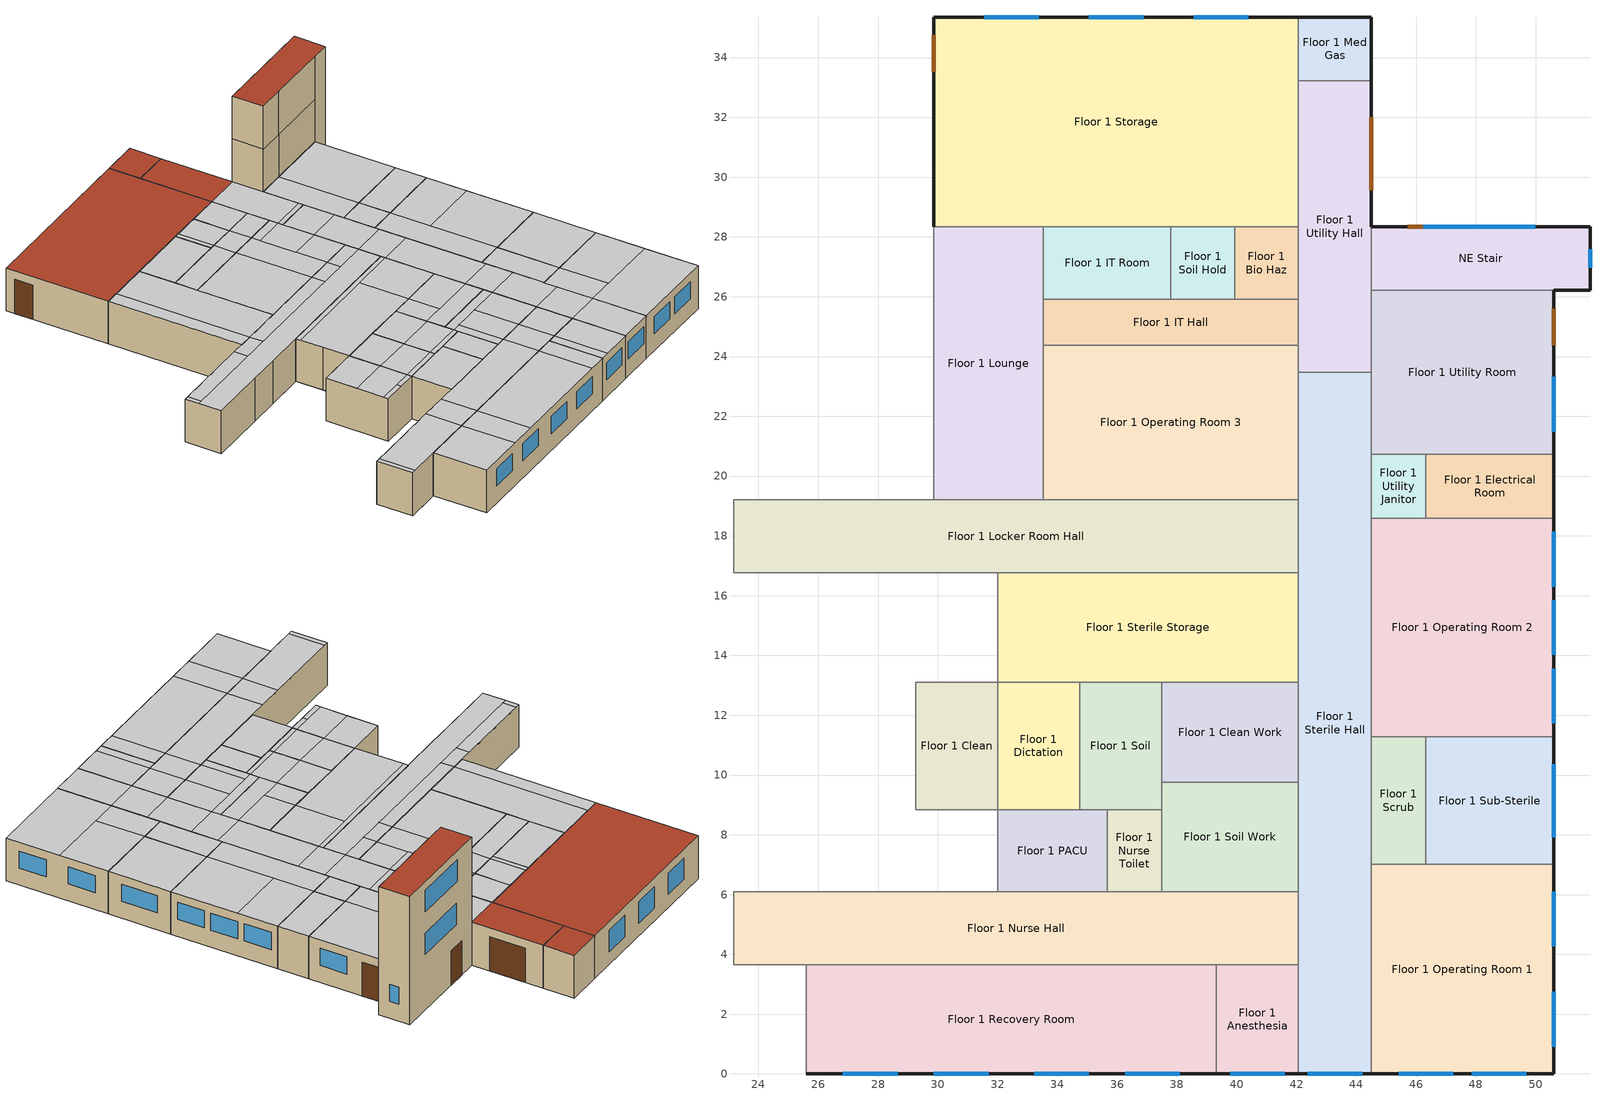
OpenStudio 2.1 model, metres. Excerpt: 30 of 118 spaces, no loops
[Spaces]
Floor 1 Clean
 floor ground: 32,13.11 32,8.84 29.26,8.84 29.26,13.11 z0
 wall to Floor 1 Nurse Station: 29.26,8.84 32,8.84 z0:3.05
 wall to Floor 1 Humid: 32,13.11 29.26,13.11 z0:3.05
 wall to Floor 1 Nourishment: 29.26,13.11 29.26,8.84 z0:3.05
 wall to Floor 1 Dictation: 32,8.84 32,13.11 z0:3.05
 ceiling to Floor 2 Exam Hall 2: 30.78,8.84 30.78,9.14 29.26,9.14 29.26,8.84 z3.05
 ceiling to Floor 2 Exam 3: 32,8.84 32,9.14 30.78,9.14 30.78,8.84 z3.05
 ceiling to Floor 2 Reception Hall: 32,9.14 32,10.97 29.26,10.97 29.26,9.14 z3.05
 ceiling to Floor 2 X-Ray: 32,10.97 32,13.11 29.26,13.11 29.26,10.97 z3.05
Floor 1 IT Hall
 floor ground: 42.06,25.91 42.06,24.38 33.53,24.38 33.53,25.91 z0
 wall to Floor 1 Utility Hall: 42.06,24.38 42.06,25.91 z0:3.05
 wall to Floor 1 IT Room: 37.8,25.91 33.53,25.91 z0:3.05
 wall to Floor 1 Operating Room 3: 33.53,24.38 42.06,24.38 z0:3.05
 wall to Floor 1 Soil Hold: 39.93,25.91 37.8,25.91 z0:3.05
 wall to Floor 1 Lounge: 33.53,25.91 33.53,24.38 z0:3.05
 wall to Floor 1 Bio Haz: 42.06,25.91 39.93,25.91 z0:3.05
 ceiling to Floor 2 Exam Hall 4: 39.93,24.38 39.93,25.91 38.1,25.91 38.1,24.38 z3.05
 ceiling to Floor 2 Exam 6: 42.06,24.38 42.06,25.91 39.93,25.91 39.93,24.38 z3.05
 ceiling to Floor 2 Exam 7: 38.1,24.38 38.1,25.91 33.53,25.91 33.53,24.38 z3.05
Floor 1 Utility Room
 floor ground: 50.6,26.21 50.6,20.73 44.5,20.73 44.5,26.21 z0
 wall outside: 50.6,20.73 50.6,26.21 z0:3.05
 wall to Floor 1 Electrical Room: 46.33,20.73 50.6,20.73 z0:3.05
 wall to Floor 1 Sterile Hall: 44.5,23.47 44.5,20.73 z0:3.05
 wall to NE Stair: 50.6,26.21 44.5,26.21 z0:3.05
 wall to Floor 1 Utility Janitor: 44.5,20.73 46.33,20.73 z0:3.05
 wall to Floor 1 Utility Hall: 44.5,26.21 44.5,23.47 z0:3.05
 window (Window U-0.620788435 and Window SHGC 0.407): 50.6,21.49 50.6,23.32 z1.22:2.44
 door: 50.6,24.38 50.6,25.6 z0:2.44
 ceiling to Floor 2 Exam 5: 50.6,20.73 50.6,26.21 46.33,26.21 46.33,20.73 z3.05
 ceiling to Floor 2 Office Hall: 46.33,20.73 46.33,26.21 44.5,26.21 44.5,20.73 z3.05
Floor 1 Operating Room 1
 floor ground: 50.6,7.01 50.6,0 44.5,0 44.5,7.01 z0
 wall outside: 44.5,0 50.6,0 50.6,7.01 z0:3.05
 wall to Floor 1 Sterile Hall: 44.5,7.01 44.5,0 z0:3.05
 wall to Floor 1 Scrub: 46.33,7.01 44.5,7.01 z0:3.05
 wall to Floor 1 Sub-Sterile: 50.6,7.01 46.33,7.01 z0:3.05
 window (Window U-0.620788435 and Window SHGC 0.407): 47.85,0 49.68,0 / 50.6,4.27 50.6,6.1 / 50.6,0.91 50.6,2.74 / 45.42,0 47.24,0 z1.22:2.44
 ceiling to Floor 2 Conference: 50.6,0 50.6,3.66 44.5,3.66 44.5,0 z3.05
 ceiling to Floor 2 Office Hall: 46.33,3.66 46.33,7.01 44.5,7.01 44.5,3.66 z3.05
 ceiling to Floor 2 Office: 50.6,3.66 50.6,7.01 46.33,7.01 46.33,3.66 z3.05
Floor 1 Soil
 floor ground: 37.49,13.11 37.49,8.84 34.75,8.84 34.75,13.11 z0
 wall to Floor 1 PACU: 34.75,8.84 35.66,8.84 z0:3.05
 wall to Floor 1 Soil Work: 37.49,8.84 37.49,9.75 z0:3.05
 wall to Floor 1 Clean Work: 37.49,9.75 37.49,13.11 z0:3.05
 wall to Floor 1 Nurse Toilet: 35.66,8.84 37.49,8.84 z0:3.05
 wall to Floor 1 Dictation: 34.75,13.11 34.75,8.84 z0:3.05
 wall to Floor 1 Sterile Storage: 37.49,13.11 34.75,13.11 z0:3.05
 ceiling to Floor 2 X-Ray: 37.49,10.97 37.49,13.11 34.75,13.11 34.75,10.97 z3.05
 ceiling to Floor 2 Exam 3: 37.49,8.84 37.49,9.14 34.75,9.14 34.75,8.84 z3.05
 ceiling to Floor 2 Reception Hall: 37.49,9.14 37.49,10.97 34.75,10.97 34.75,9.14 z3.05
Floor 1 Sterile Hall
 floor ground: 44.5,23.47 44.5,0 42.06,0 42.06,23.47 z0
 wall outside: 42.06,0 44.5,0 z0:3.05
 wall to Floor 1 Clean Work: 42.06,13.11 42.06,9.75 z0:3.05
 wall to Floor 1 Utility Hall: 44.5,23.47 42.06,23.47 z0:3.05
 wall to Floor 1 Nurse Hall: 42.06,6.1 42.06,3.66 z0:3.05
 wall to Floor 1 Operating Room 2: 44.5,11.28 44.5,18.59 z0:3.05
 wall to Floor 1 Utility Janitor: 44.5,18.59 44.5,20.73 z0:3.05
 wall to Floor 1 Soil Work: 42.06,9.75 42.06,6.1 z0:3.05
 wall to Floor 1 Scrub: 44.5,7.01 44.5,11.28 z0:3.05
 wall to Floor 1 Sterile Storage: 42.06,16.76 42.06,13.11 z0:3.05
 wall to Floor 1 Locker Room Hall: 42.06,19.2 42.06,16.76 z0:3.05
 wall to Floor 1 Anesthesia: 42.06,3.66 42.06,0 z0:3.05
 wall to Floor 1 Operating Room 3: 42.06,23.47 42.06,19.2 z0:3.05
 window (Window U-0.620788435 and Window SHGC 0.407): 42.37,0 44.2,0 z1.22:2.44
 ceiling to Floor 2 Work Hall: 44.5,16.46 44.5,18.29 42.06,18.29 42.06,16.46 z3.05
 ceiling to Floor 2 Nurse Station 1: 44.5,18.29 44.5,21.34 42.06,21.34 42.06,18.29 z3.05
 ceiling to Floor 2 Storage 2: 44.5,21.34 44.5,23.47 42.06,23.47 42.06,21.34 z3.05
 ceiling to Floor 2 Conference Toilet: 44.5,3.66 44.5,6.1 42.06,6.1 42.06,3.66 z3.05
 ceiling to Floor 2 Reception Hall: 44.5,9.14 44.5,10.97 42.06,10.97 42.06,9.14 z3.05
 ceiling to Floor 2 Conference: 44.5,0 44.5,3.66 42.06,3.66 42.06,0 z3.05
 ceiling to Floor 2 Lounge: 44.5,6.1 44.5,9.14 42.06,9.14 42.06,6.1 z3.05
 ceiling to Floor 2 Scheduling 1: 44.5,10.97 44.5,16.46 42.06,16.46 42.06,10.97 z3.05
Floor 1 Anesthesia
 floor ground: 42.06,3.66 42.06,0 39.32,0 39.32,3.66 z0
 wall outside: 39.32,0 42.06,0 z0:3.05
 wall to Floor 1 Nurse Hall: 42.06,3.66 39.32,3.66 z0:3.05
 wall to Floor 1 Recovery Room: 39.32,3.66 39.32,0 z0:3.05
 window (Window U-0.620788435 and Window SHGC 0.407): 39.78,0 41.61,0 z1.22:2.44
 ceiling to Floor 2 Exam 4: 42.06,0 42.06,3.66 39.93,3.66 39.93,0 z3.05
 ceiling to Floor 2 Exam Hall 3: 39.93,0 39.93,3.66 39.32,3.66 39.32,0 z3.05
NE Stair
 floor ground: 51.82,28.35 51.82,26.21 44.5,26.21 44.5,28.35 z0
 wall outside: 50.6,26.21 51.82,26.21 51.82,28.35 44.5,28.35 z0:9.14
 wall to Floor 2 Exam 6: 44.5,28.35 44.5,26.21 z3.05:6.1
 wall to Floor 3 Mechanical: 46.33,26.21 50.6,26.21 z6.1:9.14
 wall to Floor 3 Mechanical Hall: 44.5,26.21 46.33,26.21 z6.1:9.14
 wall to Floor 3 Lounge: 44.5,28.35 44.5,26.21 z6.1:9.14
 wall to Floor 2 Office Hall: 44.5,26.21 46.33,26.21 z3.05:6.1
 wall to Floor 2 Exam 5: 46.33,26.21 50.6,26.21 z3.05:6.1
 wall to Floor 1 Utility Hall: 44.5,28.35 44.5,26.21 z0:3.05
 window (Window U-0.620788435 and Window SHGC 0.407): 49.99,28.35 46.33,28.35 z3.96:5.49; 49.99,28.35 46.24,28.35 z7.01:8.53; 51.82,26.97 51.82,27.58 z1.22:2.44
 door: 46.94,28.35 45.72,28.35 z0:2.44
 roof outside: 51.82,26.21 51.82,28.35 44.5,28.35 44.5,26.21 z9.14
Floor 1 Sterile Storage
 floor ground: 42.06,16.76 42.06,13.11 32,13.11 32,16.76 z0
 wall to Floor 1 Nurse Janitor: 32,16.76 32,14.94 z0:3.05
 wall to Floor 1 Humid: 32,14.94 32,13.11 z0:3.05
 wall to Floor 1 Locker Room Hall: 42.06,16.76 32,16.76 z0:3.05
 wall to Floor 1 Dictation: 32,13.11 34.75,13.11 z0:3.05
 wall to Floor 1 Clean Work: 37.49,13.11 42.06,13.11 z0:3.05
 ceiling to Floor 2 Scheduling 1: 42.06,13.11 42.06,16.46 39.01,16.46 39.01,13.11 z3.05
 ceiling to Floor 2 Work Hall: 42.06,16.46 42.06,16.76 32,16.76 32,16.46 z3.05
 ceiling to Floor 2 X-Ray: 39.01,13.11 39.01,16.46 32,16.46 32,13.11 z3.05
Floor 1 Utility Janitor
 floor ground: 46.33,20.73 46.33,18.59 44.5,18.59 44.5,20.73 z0
 wall to Floor 1 Electrical Room: 46.33,18.59 46.33,20.73 z0:3.05
 wall to Floor 1 Operating Room 2: 44.5,18.59 46.33,18.59 z0:3.05
 ceiling to Floor 2 Office Hall: 46.33,18.59 46.33,20.73 44.5,20.73 44.5,18.59 z3.05
Floor 1 Locker Room Hall
 floor ground: 42.06,19.2 42.06,16.76 23.16,16.76 23.16,19.2 z0
 wall to Floor 1 Pre-Op Room 2: 23.16,16.76 27.13,16.76 z0:3.05
 wall to Floor 1 Nourishment: 27.13,16.76 29.26,16.76 z0:3.05
 wall to Floor 1 Pre-Op Hall: 23.16,19.2 23.16,16.76 z0:3.05
 wall to Floor 1 Lounge: 33.53,19.2 29.87,19.2 z0:3.05
 wall to Floor 1 Operating Room 3: 42.06,19.2 33.53,19.2 z0:3.05
 wall to Floor 1 Nurse Janitor: 29.26,16.76 32,16.76 z0:3.05
 wall to Floor 1 Locker Room: 29.87,19.2 23.16,19.2 z0:3.05
 ceiling to Floor 2 Work Hall: 42.06,16.76 42.06,18.29 23.16,18.29 23.16,16.76 z3.05
 ceiling to Floor 2 Exam Hall 6: 23.47,18.29 23.47,19.2 23.16,19.2 23.16,18.29 z3.05
 ceiling to Floor 2 Nurse Station 2: 28.96,18.29 28.96,19.2 23.47,19.2 23.47,18.29 z3.05
 ceiling to Floor 2 Nurse Station 1: 42.06,18.29 42.06,19.2 39.93,19.2 39.93,18.29 z3.05
 ceiling to Floor 2 Exam 7: 38.1,18.29 38.1,19.2 30.78,19.2 30.78,18.29 z3.05
 ceiling to Floor 2 Exam Hall 5: 30.78,18.29 30.78,19.2 28.96,19.2 28.96,18.29 z3.05
 ceiling to Floor 2 Exam Hall 4: 39.93,18.29 39.93,19.2 38.1,19.2 38.1,18.29 z3.05
Floor 1 Electrical Room
 floor ground: 50.6,20.73 50.6,18.59 46.33,18.59 46.33,20.73 z0
 wall outside: 50.6,18.59 50.6,20.73 z0:3.05
 wall to Floor 1 Operating Room 2: 46.33,18.59 50.6,18.59 z0:3.05
 ceiling to Floor 2 Exam 5: 50.6,18.59 50.6,20.73 46.33,20.73 46.33,18.59 z3.05
Floor 1 PACU
 floor ground: 35.66,8.84 35.66,6.1 32,6.1 32,8.84 z0
 wall to Floor 1 Nurse Toilet: 35.66,6.1 35.66,8.84 z0:3.05
 wall to Floor 1 Nurse Station: 32,8.84 32,6.1 z0:3.05
 wall to Floor 1 Nurse Hall: 32,6.1 35.66,6.1 z0:3.05
 wall to Floor 1 Dictation: 34.75,8.84 32,8.84 z0:3.05
 ceiling to Floor 2 Exam 3: 35.66,6.1 35.66,8.84 32,8.84 32,6.1 z3.05
Floor 1 Operating Room 3
 floor ground: 42.06,24.38 42.06,19.2 33.53,19.2 33.53,24.38 z0
 wall to Floor 1 Lounge: 33.53,24.38 33.53,19.2 z0:3.05
 wall to Floor 1 Utility Hall: 42.06,23.47 42.06,24.38 z0:3.05
 ceiling to Floor 2 Exam 7: 38.1,19.2 38.1,24.38 33.53,24.38 33.53,19.2 z3.05
 ceiling to Floor 2 Storage 2: 42.06,21.34 42.06,23.77 39.93,23.77 39.93,21.34 z3.05
 ceiling to Floor 2 Exam Hall 4: 39.93,19.2 39.93,24.38 38.1,24.38 38.1,19.2 z3.05
 ceiling to Floor 2 Nurse Station 1: 42.06,19.2 42.06,21.34 39.93,21.34 39.93,19.2 z3.05
 ceiling to Floor 2 Exam 6: 42.06,23.77 42.06,24.38 39.93,24.38 39.93,23.77 z3.05
Floor 1 Scrub
 floor ground: 46.33,11.28 46.33,7.01 44.5,7.01 44.5,11.28 z0
 wall to Floor 1 Operating Room 2: 46.33,11.28 44.5,11.28 z0:3.05
 wall to Floor 1 Sub-Sterile: 46.33,7.01 46.33,11.28 z0:3.05
 ceiling to Floor 2 Office Hall: 46.33,7.01 46.33,11.28 44.5,11.28 44.5,7.01 z3.05
Floor 1 Sub-Sterile
 floor ground: 50.6,11.28 50.6,7.01 46.33,7.01 46.33,11.28 z0
 wall outside: 50.6,7.01 50.6,11.28 z0:3.05
 wall to Floor 1 Operating Room 2: 50.6,11.28 46.33,11.28 z0:3.05
 window (Window U-0.620788435 and Window SHGC 0.407): 50.6,7.92 50.6,10.36 z1.22:2.44
 ceiling to Floor 2 Office: 50.6,7.01 50.6,11.28 46.33,11.28 46.33,7.01 z3.05
Floor 1 Recovery Room
 floor ground: 39.32,3.66 39.32,0 25.6,0 25.6,3.66 z0
 wall outside: 25.6,0 39.32,0 z0:3.05
 wall to Floor 1 Step Down: 25.6,3.66 25.6,0 z0:3.05
 wall to Floor 1 Nurse Hall: 39.32,3.66 25.6,3.66 z0:3.05
 window (Window U-0.620788435 and Window SHGC 0.407): 26.82,0 28.65,0 / 36.27,0 38.1,0 / 33.22,0 35.05,0 / 29.87,0 31.7,0 z1.22:2.44
 ceiling to Floor 2 Exam Hall 3: 39.32,0 39.32,3.66 38.1,3.66 38.1,0 z3.05
 ceiling to Floor 2 Exam 3: 38.1,0 38.1,3.66 30.78,3.66 30.78,0 z3.05
 ceiling to Floor 2 Exam Hall 2: 30.78,0 30.78,3.66 28.96,3.66 28.96,0 z3.05
 ceiling to Floor 2 Exam 2: 28.96,0 28.96,3.66 25.6,3.66 25.6,0 z3.05
Floor 1 Lounge
 floor ground: 33.53,28.35 33.53,19.2 29.87,19.2 29.87,28.35 z0
 wall to Floor 1 Storage: 33.53,28.35 29.87,28.35 z0:3.05
 wall to Floor 1 IT Room: 33.53,25.91 33.53,28.35 z0:3.05
 wall to Floor 1 Locker Room: 29.87,28.35 29.87,19.2 z0:3.05
 ceiling to Floor 2 Exam Hall 5: 30.78,19.2 30.78,28.35 29.87,28.35 29.87,19.2 z3.05
 ceiling to Floor 2 Exam 7: 33.53,19.2 33.53,28.35 30.78,28.35 30.78,19.2 z3.05
Floor 1 Storage
 floor ground: 42.06,35.36 42.06,28.35 29.87,28.35 29.87,35.36 z0
 wall outside: 42.06,35.36 29.87,35.36 29.87,28.35 z0:3.05
 wall to Floor 1 Soil Hold: 37.8,28.35 39.93,28.35 z0:3.05
 wall to Floor 1 Med Gas: 42.06,33.22 42.06,35.36 z0:3.05
 wall to Floor 1 Bio Haz: 39.93,28.35 42.06,28.35 z0:3.05
 wall to Floor 1 IT Room: 33.53,28.35 37.8,28.35 z0:3.05
 wall to Floor 1 Utility Hall: 42.06,28.35 42.06,33.22 z0:3.05
 window (Window U-0.620788435 and Window SHGC 0.407): 40.39,35.36 38.56,35.36 / 33.38,35.36 31.55,35.36 / 36.88,35.36 35.05,35.36 z0.91:2.44
 door: 29.87,34.75 29.87,33.53 z0:2.44
 roof outside: 42.06,28.35 42.06,35.36 29.87,35.36 29.87,28.35 z3.05
Floor 1 Soil Hold
 floor ground: 39.93,28.35 39.93,25.91 37.8,25.91 37.8,28.35 z0
 wall to Floor 1 IT Room: 37.8,28.35 37.8,25.91 z0:3.05
 wall to Floor 1 Bio Haz: 39.93,25.91 39.93,28.35 z0:3.05
 ceiling to Floor 2 Exam Hall 4: 39.93,25.91 39.93,28.35 38.1,28.35 38.1,25.91 z3.05
 ceiling to Floor 2 Exam 7: 38.1,25.91 38.1,28.35 37.8,28.35 37.8,25.91 z3.05
Floor 1 Nurse Toilet
 floor ground: 37.49,8.84 37.49,6.1 35.66,6.1 35.66,8.84 z0
 wall to Floor 1 Soil Work: 37.49,6.1 37.49,8.84 z0:3.05
 wall to Floor 1 Nurse Hall: 35.66,6.1 37.49,6.1 z0:3.05
 ceiling to Floor 2 Exam 3: 37.49,6.1 37.49,8.84 35.66,8.84 35.66,6.1 z3.05
Floor 1 Bio Haz
 floor ground: 42.06,28.35 42.06,25.91 39.93,25.91 39.93,28.35 z0
 wall to Floor 1 Utility Hall: 42.06,25.91 42.06,28.35 z0:3.05
 ceiling to Floor 2 Exam 6: 42.06,25.91 42.06,28.35 39.93,28.35 39.93,25.91 z3.05
Floor 1 Clean Work
 floor ground: 42.06,13.11 42.06,9.75 37.49,9.75 37.49,13.11 z0
 wall to Floor 1 Soil Work: 37.49,9.75 42.06,9.75 z0:3.05
 ceiling to Floor 2 Scheduling 1: 42.06,10.97 42.06,13.11 39.01,13.11 39.01,10.97 z3.05
 ceiling to Floor 2 Reception Hall: 42.06,9.75 42.06,10.97 37.49,10.97 37.49,9.75 z3.05
 ceiling to Floor 2 X-Ray: 39.01,10.97 39.01,13.11 37.49,13.11 37.49,10.97 z3.05
Floor 1 Nurse Hall
 floor ground: 42.06,6.1 42.06,3.66 23.16,3.66 23.16,6.1 z0
 wall to Floor 1 Soil Work: 42.06,6.1 37.49,6.1 z0:3.05
 wall to Floor 1 Step Down: 23.16,3.66 25.6,3.66 z0:3.05
 wall to Floor 1 Pre-Op Hall: 23.16,6.1 23.16,3.66 z0:3.05
 wall to Floor 1 Nurse Station: 32,6.1 23.16,6.1 z0:3.05
 ceiling to Floor 2 Exam 2: 28.96,3.66 28.96,6.1 23.47,6.1 23.47,3.66 z3.05
 ceiling to Floor 2 Storage 1: 42.06,3.66 42.06,6.1 39.93,6.1 39.93,3.66 z3.05
 ceiling to Floor 2 Exam Hall 1: 23.47,3.66 23.47,6.1 23.16,6.1 23.16,3.66 z3.05
 ceiling to Floor 2 Exam Hall 2: 30.78,3.66 30.78,6.1 28.96,6.1 28.96,3.66 z3.05
 ceiling to Floor 2 Exam 3: 38.1,3.66 38.1,6.1 30.78,6.1 30.78,3.66 z3.05
 ceiling to Floor 2 Exam Hall 3: 39.93,3.66 39.93,6.1 38.1,6.1 38.1,3.66 z3.05
Floor 1 Soil Work
 floor ground: 42.06,9.75 42.06,6.1 37.49,6.1 37.49,9.75 z0
 ceiling to Floor 2 Reception Hall: 42.06,9.14 42.06,9.75 37.49,9.75 37.49,9.14 z3.05
 ceiling to Floor 2 Dictation: 42.06,6.1 42.06,9.14 39.93,9.14 39.93,6.1 z3.05
 ceiling to Floor 2 Exam Hall 3: 39.93,6.1 39.93,9.14 38.1,9.14 38.1,6.1 z3.05
 ceiling to Floor 2 Exam 3: 38.1,6.1 38.1,9.14 37.49,9.14 37.49,6.1 z3.05
Floor 1 Med Gas
 floor ground: 44.5,35.36 44.5,33.22 42.06,33.22 42.06,35.36 z0
 wall outside: 44.5,33.22 44.5,35.36 42.06,35.36 z0:3.05
 wall to Floor 1 Utility Hall: 42.06,33.22 44.5,33.22 z0:3.05
 roof outside: 44.5,33.22 44.5,35.36 42.06,35.36 42.06,33.22 z3.05
Floor 1 Operating Room 2
 floor ground: 50.6,18.59 50.6,11.28 44.5,11.28 44.5,18.59 z0
 wall outside: 50.6,11.28 50.6,18.59 z0:3.05
 window (Window U-0.620788435 and Window SHGC 0.407): 50.6,16.31 50.6,18.14 / 50.6,11.73 50.6,13.56 / 50.6,14.02 50.6,15.85 z1.22:2.44
 ceiling to Floor 2 Utility: 50.6,15.85 50.6,18.59 46.33,18.59 46.33,15.85 z3.05
 ceiling to Floor 2 Office: 50.6,11.28 50.6,15.85 46.33,15.85 46.33,11.28 z3.05
 ceiling to Floor 2 Office Hall: 46.33,11.28 46.33,18.59 44.5,18.59 44.5,11.28 z3.05
Floor 1 Utility Hall
 floor ground: 44.5,33.22 44.5,23.47 42.06,23.47 42.06,33.22 z0
 wall outside: 44.5,28.35 44.5,33.22 z0:3.05
 door: 44.5,29.57 44.5,32 z0:2.44
 ceiling to Floor 2 Storage 2: 44.5,23.47 44.5,23.77 42.06,23.77 42.06,23.47 z3.05
 ceiling to Floor 2 Exam 6: 44.5,23.77 44.5,28.35 42.06,28.35 42.06,23.77 z3.05
 roof outside: 44.5,28.35 44.5,33.22 42.06,33.22 42.06,28.35 z3.05
Floor 1 Dictation
 floor ground: 34.75,13.11 34.75,8.84 32,8.84 32,13.11 z0
 ceiling to Floor 2 Exam 3: 34.75,8.84 34.75,9.14 32,9.14 32,8.84 z3.05
 ceiling to Floor 2 X-Ray: 34.75,10.97 34.75,13.11 32,13.11 32,10.97 z3.05
 ceiling to Floor 2 Reception Hall: 34.75,9.14 34.75,10.97 32,10.97 32,9.14 z3.05
Floor 1 IT Room
 floor ground: 37.8,28.35 37.8,25.91 33.53,25.91 33.53,28.35 z0
 ceiling to Floor 2 Exam 7: 37.8,25.91 37.8,28.35 33.53,28.35 33.53,25.91 z3.05
[Site]
Miami Intl Ap_FL_USA: Latitude {deg}=25.82; Longitude {deg}=-80.3; Time Zone {hr}=-5; Elevation {m}=11; Terrain=City
[Building]
DOE Ref Pre-1980-Outpatient-ASHRAE 169-2006-1A created: 2017-12-29 16:55:58 -0700: North Axis {deg}=0; Default Construction Set=DOE Ref Pre-1980 - Outpatient - ASHRAE 169-2006-1A adj ext wall insulation adj roof insulation; Standards Building Type=Outpatient
[Site:GroundTemperature:BuildingSurface]
22.509, 22.645, 22.781, 22.956, 23.052, 23.08, 23.116, 23.108, 23.133, 23.139, 23.077, 22.913
[Site:WaterMainsTemperature]
Calculation Method=Correlation; Annual Average Outdoor Air Temperature {C}=24.4917; Maximum Difference In Monthly Average Outdoor Air Temperatures {deltaC}=8.7
[SizingPeriod:DesignDay] Barometric Pressure {Pa}=101193; Sky Clearness=0; Rain Indicator=0; Snow Indicator=0; Day of Month=21; Daylight Saving Time Indicator=0; Humidity Indicating Type=Wetbulb; Dry-Bulb Temperature Range Modifier Type=DefaultMultipliers
Name | Maximum Dry-Bulb Temperature {C} | Daily Dry-Bulb Temperature Range {deltaC} | Humidity Indicating Conditions at Maximum Dry-Bulb | Wind Speed {m/s} | Wind Direction {deg} | Month | Day Type | Solar Model Indicator | ASHRAE Taub | ASHRAE Taud
Miami Intl Ap Ann Htg 99.6% Condns DB | 8.7 | 0 | 8.7 | 3.8 | 340 | 1 | WinterDesignDay | ASHRAEClearSky
Miami Intl Ap Ann Clg .4% Condns DB=>MWB | 33.2 | 6.7 | 25.3 | 4.5 | 140 | 7 | SummerDesignDay | ASHRAETau | 0.528 | 1.905
[ClimateZones]
Climate Zone Value 1=1A; Climate Zone Institution Name 2=CEC; Climate Zone Document Name 2=California Climate Zone Descriptions; Climate Zone Document Year 2=1995
[Material:NoMass] Thermal Absorptance=0.9; Solar Absorptance=0.7
Name | Roughness | Thermal Resistance {m2-K/W} | Visible Absorptance
CP02 CARPET PAD | VeryRough | 0.21648 | 0.8
Typical Carpet Pad | Smooth | 0.21648 | 0.8
Typical Insulation | Smooth | 0.0282222 | 0.7
Typical Insulation R-2.17_R-value 4.721641298 (ft^2*h*R/Btu) | Smooth | 0.831529 | 0.7
Typical Insulation R-8.88_R-value 15.53485575 (ft^2*h*R/Btu) | Smooth | 2.73585 | 0.7
[Material]
Name | Roughness | Thickness {m} | Conductivity {W/m-K} | Density {kg/m3} | Specific Heat {J/kg-K} | Thermal Absorptance | Solar Absorptance | Visible Absorptance
100mm Normalweight concrete floor | MediumSmooth | 0.1016 | 2.31 | 2322 | 832
G01 13mm gypsum board | Smooth | 0.0127 | 0.16 | 800 | 1090 | 0.9 | 0.7 | 0.5
4 in. Normalweight Concrete Floor | MediumRough | 0.1016 | 2.31 | 2322 | 832 | 0.9 | 0.7 | 0.7
25mm Stucco | Smooth | 0.0254 | 0.72 | 1856 | 840 | 0.9 | 0.7 | 0.7
5/8 in. Gypsum Board | MediumSmooth | 0.0159 | 0.16 | 800 | 1090 | 0.9 | 0.7 | 0.7
Roof Membrane | VeryRough | 0.0095 | 0.16 | 1121.29 | 1460 | 0.9 | 0.77 | 0.7
Metal Roof Surface; F08 Metal surface | Smooth | 0.0008 | 45.28 | 7824 | 500 | 0.9 | 0.7 | 0.7
HW CONCRETE 8 in | Rough | 0.2032 | 1.31125 | 2240 | 837.36 | 0.9 | 0.7 | 0.7
8 in. Concrete Block Basement Wall | MediumRough | 0.2032 | 1.326 | 1842 | 912 | 0.9 | 0.7 | 0.7
G05 25mm wood | MediumSmooth | 0.0254 | 0.15 | 608 | 1630 | 0.9 | 0.5 | 0.5
Std Wood 6inch | MediumSmooth | 0.15 | 0.12 | 540 | 1210 | 0.9 | 0.7 | 0.7
[Construction]
Typical Insulated Exterior Mass Floor: 4 in. Normalweight Concrete Floor, Typical Carpet Pad
Typical Interior Floor: 100mm Normalweight concrete floor, CP02 CARPET PAD
Typical Interior Wall: G01 13mm gypsum board, G01 13mm gypsum board
Typical Interior Ceiling: CP02 CARPET PAD, 100mm Normalweight concrete floor
ext-slab-steel-frame: HW CONCRETE 8 in, CP02 CARPET PAD
Typical Insulated Basement Mass Wall: 8 in. Concrete Block Basement Wall
U 1.22 SHGC 0.54 Simple Glazing Window: U 1.22 SHGC 0.54 Simple Glazing
Typical Insulated Metal Door: F08 Metal surface, Typical Insulation
Typical Overhead Door: Typical Insulation
Typical Interior Window: Clear 3mm
Typical Interior Door; Typical Interior Partition: G05 25mm wood
InteriorFurnishings: Std Wood 6inch
Typical Insulated Steel Framed Exterior Wall R-4.35 adj ext wall insulation: 25mm Stucco, 5/8 in. Gypsum Board, Typical Insulation R-2.17_R-value 4.721641298 (ft^2*h*R/Btu), 5/8 in. Gypsum Board
Typical IEAD Roof R-10.0 adj roof insulation: Roof Membrane, Typical Insulation R-8.88_R-value 15.53485575 (ft^2*h*R/Btu), Metal Roof Surface
Window U-0.620788435 and Window SHGC 0.407: Simple Glazing Material U-0.620788435 and SHGC 0.407
[DefaultConstructionSet]
DOE Ref Pre-1980 - Outpatient - ASHRAE 169-2006-1A adj ext wall insulation adj roof insulation: Default Exterior Surface Constructions=Default Surface Constructions 1 adj ext wall insulation adj roof insulation; Default Interior Surface Constructions=Default Surface Constructions 2; Default Ground Contact Surface Constructions=Default Surface Constructions 3; Default Exterior SubSurface Constructions=Default Sub Surface Constructions 1; Default Interior SubSurface Constructions=Default Sub Surface Constructions 2; Interior Partition Construction=Typical Interior Partition
[DefaultSurfaceConstructions]
Name | Floor Construction | Wall Construction | Roof Ceiling Construction
Default Surface Constructions 2 | Typical Interior Floor | Typical Interior Wall | Typical Interior Ceiling
Default Surface Constructions 3 | ext-slab-steel-frame | Typical Insulated Basement Mass Wall
Default Surface Constructions 1 adj ext wall insulation adj roof insulation | Typical Insulated Exterior Mass Floor | Typical Insulated Steel Framed Exterior Wall R-4.35 adj ext wall insulation | Typical IEAD Roof R-10.0 adj roof insulation
[DefaultSubSurfaceConstructions]
Name | Fixed Window Construction | Operable Window Construction | Door Construction | Overhead Door Construction | Tubular Daylight Dome Construction | Tubular Daylight Diffuser Construction
Default Sub Surface Constructions 1 | U 1.22 SHGC 0.54 Simple Glazing Window | U 1.22 SHGC 0.54 Simple Glazing Window | Typical Insulated Metal Door | Typical Overhead Door | Typical Interior Window | Typical Interior Window
Default Sub Surface Constructions 2 | Typical Interior Window | Typical Interior Window | Typical Interior Door
[WindowMaterial:SimpleGlazingSystem]
Name | U-Factor {W/m2-K} | Solar Heat Gain Coefficient | Visible Transmittance
U 1.22 SHGC 0.54 Simple Glazing | 6.92748 | 0.54 | 0.38
Simple Glazing Material U-0.620788435 and SHGC 0.407 | 3.525 | 0.407
[WindowMaterial:Glazing]
Clear 3mm: Optical Data Type=SpectralAverage; Thickness {m}=0.003; Solar Transmittance at Normal Incidence=0.837; Front Side Solar Reflectance at Normal Incidence=0.075; Back Side Solar Reflectance at Normal Incidence=0.075; Visible Transmittance at Normal Incidence=0.898; Front Side Visible Reflectance at Normal Incidence=0.081; Back Side Visible Reflectance at Normal Incidence=0.081; Infrared Transmittance at Normal Incidence=0; Front Side Infrared Hemispherical Emissivity=0.84; Back Side Infrared Hemispherical Emissivity=0.84; Conductivity {W/m-K}=0.9; Dirt Correction Factor for Solar and Visible Transmittance=1; Solar Diffusing=No
[Space] Building Story=Building Story 1; Part of Total Floor Area=Yes
Name | Space Type | Thermal Zone
Floor 1 Sterile Storage | Outpatient Janitor | Floor 1 Sterile Storage ZN
Floor 1 Clean | Outpatient CleanWork | Floor 1 Clean ZN
Floor 1 Utility Room | Outpatient Janitor | Floor 1 Utility Room ZN
Floor 1 IT Hall | Outpatient Hall | Floor 1 IT Hall ZN
Floor 1 Operating Room 1 | Outpatient OR | Floor 1 Operating Room 1 ZN
Floor 1 Soil | Outpatient Soil Work | Floor 1 Soil ZN
Floor 1 Sterile Hall | Outpatient Hall | Floor 1 Sterile Hall ZN
Floor 1 Anesthesia | Outpatient Anesthesia | Floor 1 Anesthesia ZN
NE Stair | Outpatient Stair | NE Stair ZN
Floor 1 Utility Janitor | Outpatient Janitor | Floor 1 Utility Janitor ZN
Floor 1 Locker Room Hall | Outpatient Hall | Floor 1 Locker Room Hall ZN
Floor 1 Electrical Room | Outpatient Elec/MechRoom | Floor 1 Electrical Room ZN
Floor 1 Dictation | Outpatient Office | Floor 1 Dictation ZN
Floor 1 Storage | Outpatient Janitor | Floor 1 Storage ZN
Floor 1 PACU | Outpatient PACU | Floor 1 PACU ZN
Floor 1 Operating Room 3 | Outpatient OR | Floor 1 Operating Room 3 ZN
Floor 1 Scrub | Outpatient Hall | Floor 1 Scrub ZN
Floor 1 Operating Room 2 | Outpatient OR | Floor 1 Operating Room 2 ZN
Floor 1 Sub-Sterile | Outpatient Hall_infil | Floor 1 Sub-Sterile ZN
Floor 1 Recovery Room | Outpatient PACU | Floor 1 Recovery Room ZN
Floor 1 Lounge | Outpatient Lounge | Floor 1 Lounge ZN
Floor 1 Soil Hold | Outpatient Soil Work | Floor 1 Soil Hold ZN
Floor 1 Nurse Toilet | Outpatient Toilet | Floor 1 Nurse Toilet ZN
Floor 1 Bio Haz | Outpatient BioHazard | Floor 1 Bio Haz ZN
Floor 1 Clean Work | Outpatient CleanWork | Floor 1 Clean Work ZN
Floor 1 Nurse Hall | Outpatient Hall | Floor 1 Nurse Hall ZN
Floor 1 Utility Hall | Outpatient Hall_infil | Floor 1 Utility Hall ZN
Floor 1 IT Room | Outpatient IT_Room | Floor 1 IT Room ZN
Floor 1 Soil Work | Outpatient Soil Work | Floor 1 Soil Work ZN
Floor 1 Med Gas | Outpatient MedGas | Floor 1 Med Gas ZN
[SpaceType] Standards Building Type=Outpatient
Name | Default Schedule Set | Design Specification Outdoor Air Object | Standards Space Type
Outpatient Anesthesia | Outpatient Anesthesia Schedule Set | Outpatient Anesthesia Ventilation | Anesthesia
Outpatient BioHazard | Outpatient BioHazard Schedule Set | Outpatient BioHazard Ventilation | BioHazard
Outpatient CleanWork | Outpatient CleanWork Schedule Set | Outpatient CleanWork Ventilation | CleanWork
Outpatient Elec/MechRoom | Outpatient Elec/MechRoom Schedule Set | Outpatient Elec/MechRoom Ventilation | Elec/MechRoom
Outpatient Hall | Outpatient Hall Schedule Set | Outpatient Hall Ventilation | Hall
Outpatient Hall_infil | Outpatient Hall_infil Schedule Set | Outpatient Hall_infil Ventilation | Hall_infil
Outpatient IT_Room | Outpatient IT_Room Schedule Set | Outpatient IT_Room Ventilation | IT_Room
Outpatient Janitor | Outpatient Janitor Schedule Set | Outpatient Janitor Ventilation | Janitor
Outpatient Lounge | Outpatient Lounge Schedule Set | Outpatient Lounge Ventilation | Lounge
Outpatient MedGas | Outpatient MedGas Schedule Set | Outpatient MedGas Ventilation | MedGas
Outpatient OR | Outpatient OR Schedule Set | Outpatient OR Ventilation | OR
Outpatient Office | Outpatient Office Schedule Set | Outpatient Office Ventilation | Office
Outpatient PACU | Outpatient PACU Schedule Set | Outpatient PACU Ventilation | PACU
Outpatient Soil Work | Outpatient Soil Work Schedule Set | Outpatient Soil Work Ventilation | Soil Work
Outpatient Stair | Outpatient Stair Schedule Set | Outpatient Stair Ventilation | Stair
Outpatient Toilet | Outpatient Toilet Schedule Set | Outpatient Toilet Ventilation | Toilet
[Lights:Definition] Design Level Calculation Method=Watts/Area; Fraction Radiant=0.7; Fraction Visible=0.2
Name | Watts per Space Floor Area {W/m2}
Outpatient Anesthesia Lights Definition | 22.6042
Outpatient BioHazard Lights Definition; Outpatient Janitor Lights Definition; Outpatient MedGas Lights Definition | 10.7639
Outpatient CleanWork Lights Definition | 13.9931
Outpatient Elec/MechRoom Lights Definition | 7.53474
Outpatient Hall Lights Definition; Outpatient Hall_infil Lights Definition; Outpatient Stair Lights Definition; Outpatient Toilet Lights Definition | 8.61113
Outpatient IT_Room Lights Definition; Outpatient Office Lights Definition | 19.375
Outpatient Lounge Lights Definition; Outpatient Soil Work Lights Definition | 9.68752
Outpatient OR Lights Definition | 75.3474
Outpatient PACU Lights Definition | 24.757
[Lights]
Name | Lights Definition | Space or SpaceType
Outpatient Anesthesia Lights | Outpatient Anesthesia Lights Definition | Outpatient Anesthesia
Outpatient BioHazard Lights | Outpatient BioHazard Lights Definition | Outpatient BioHazard
Outpatient CleanWork Lights | Outpatient CleanWork Lights Definition | Outpatient CleanWork
Outpatient Elec/MechRoom Lights | Outpatient Elec/MechRoom Lights Definition | Outpatient Elec/MechRoom
Outpatient Hall Lights | Outpatient Hall Lights Definition | Outpatient Hall
Outpatient Hall_infil Lights | Outpatient Hall_infil Lights Definition | Outpatient Hall_infil
Outpatient IT_Room Lights | Outpatient IT_Room Lights Definition | Outpatient IT_Room
Outpatient Janitor Lights | Outpatient Janitor Lights Definition | Outpatient Janitor
Outpatient Lounge Lights | Outpatient Lounge Lights Definition | Outpatient Lounge
Outpatient MedGas Lights | Outpatient MedGas Lights Definition | Outpatient MedGas
Outpatient Office Lights | Outpatient Office Lights Definition | Outpatient Office
Outpatient OR Lights | Outpatient OR Lights Definition | Outpatient OR
Outpatient PACU Lights | Outpatient PACU Lights Definition | Outpatient PACU
Outpatient Soil Work Lights | Outpatient Soil Work Lights Definition | Outpatient Soil Work
Outpatient Stair Lights | Outpatient Stair Lights Definition | Outpatient Stair
Outpatient Toilet Lights | Outpatient Toilet Lights Definition | Outpatient Toilet
[ElectricEquipment:Definition] Design Level Calculation Method=Watts/Area; Watts per Space Floor Area {W/m2}=8.07293
Name | Fraction Radiant | Fraction Lost
Outpatient Anesthesia Elec Equip Definition; Outpatient BioHazard Elec Equip Definition; Outpatient CleanWork Elec Equip Definition; Outpatient Hall Elec Equip Definition; Outpatient Hall_infil Elec Equip Definition; Outpatient IT_Room Elec Equip Definition; Outpatient Lounge Elec Equip Definition; Outpatient MedGas Elec Equip Definition; Outpatient Office Elec Equip Definition; Outpatient OR Elec Equip Definition; Outpatient PACU Elec Equip Definition; Outpatient Soil Work Elec Equip Definition | 0.5
Outpatient Elec/MechRoom Elec Equip Definition; Outpatient Toilet Elec Equip Definition | 0.3 | 0.7
[ElectricEquipment]
Name | Electric Equipment Definition | Space or SpaceType
Outpatient Anesthesia Elec Equip | Outpatient Anesthesia Elec Equip Definition | Outpatient Anesthesia
Outpatient BioHazard Elec Equip | Outpatient BioHazard Elec Equip Definition | Outpatient BioHazard
Outpatient CleanWork Elec Equip | Outpatient CleanWork Elec Equip Definition | Outpatient CleanWork
Outpatient Elec/MechRoom Elec Equip | Outpatient Elec/MechRoom Elec Equip Definition | Outpatient Elec/MechRoom
Outpatient Hall Elec Equip | Outpatient Hall Elec Equip Definition | Outpatient Hall
Outpatient Hall_infil Elec Equip | Outpatient Hall_infil Elec Equip Definition | Outpatient Hall_infil
Outpatient IT_Room Elec Equip | Outpatient IT_Room Elec Equip Definition | Outpatient IT_Room
Outpatient Lounge Elec Equip | Outpatient Lounge Elec Equip Definition | Outpatient Lounge
Outpatient MedGas Elec Equip | Outpatient MedGas Elec Equip Definition | Outpatient MedGas
Outpatient Office Elec Equip | Outpatient Office Elec Equip Definition | Outpatient Office
Outpatient OR Elec Equip | Outpatient OR Elec Equip Definition | Outpatient OR
Outpatient PACU Elec Equip | Outpatient PACU Elec Equip Definition | Outpatient PACU
Outpatient Soil Work Elec Equip | Outpatient Soil Work Elec Equip Definition | Outpatient Soil Work
Outpatient Toilet Elec Equip | Outpatient Toilet Elec Equip Definition | Outpatient Toilet
[DesignSpecification:OutdoorAir]
Name | Outdoor Air Method | Outdoor Air Flow per Floor Area {m3/s-m2} | Outdoor Air Flow per Person {m3/s-person} | Outdoor Air Flow Air Changes per Hour {1/hr}
Outpatient Anesthesia Ventilation | Sum | 0.002286
Outpatient BioHazard Ventilation; Outpatient MedGas Ventilation | Sum | 0.000762
Outpatient CleanWork Ventilation | Sum | 0.001524
Outpatient Elec/MechRoom Ventilation; Outpatient Janitor Ventilation; Outpatient Stair Ventilation; Outpatient Toilet Ventilation |  | 0 | 0 | 0
Outpatient Hall Ventilation; Outpatient Hall_infil Ventilation | Sum | 0.000254
Outpatient IT_Room Ventilation; Outpatient Office Ventilation | Sum |  | 0.00943895
Outpatient Lounge Ventilation | Sum |  | 0.00707921
Outpatient OR Ventilation | Sum | 0.0023876
Outpatient PACU Ventilation | Sum | 0.00169164
Outpatient Soil Work Ventilation | Sum | 0.00282448
[DefaultScheduleSet] Number of People Schedule=Outpatient Bldg Occ; People Activity Level Schedule=Outpatient Activity; Lighting Schedule=Outpatient Bldg Light; Electric Equipment Schedule=Outpatient Bldg Equip; Infiltration Schedule=Outpatient Infil
Name | Gas Equipment Schedule
Outpatient Anesthesia Schedule Set; Outpatient BioHazard Schedule Set; Outpatient CleanWork Schedule Set; Outpatient Elec/MechRoom Schedule Set; Outpatient Hall Schedule Set; Outpatient Hall_infil Schedule Set; Outpatient IT_Room Schedule Set; Outpatient Janitor Schedule Set; Outpatient Lounge Schedule Set; Outpatient MedGas Schedule Set; Outpatient Office Schedule Set; Outpatient PACU Schedule Set; Outpatient Soil Work Schedule Set; Outpatient Stair Schedule Set; Outpatient Toilet Schedule Set
Outpatient OR Schedule Set | Outpatient Bldg Equip
[ThermostatSetpoint:DualSetpoint]
Name | Heating Setpoint Temperature Schedule | Cooling Setpoint Temperature Schedule
Outpatient CleanWork Thermostat 1; Outpatient Hall Thermostat 4; Outpatient Stair Thermostat 1; Outpatient Janitor Thermostat 2; Outpatient Janitor Thermostat 3; Outpatient Hall_infil Thermostat 1; Outpatient BioHazard Thermostat 1; Outpatient Soil Work Thermostat 1; Outpatient Elec/MechRoom Thermostat 1; Outpatient Hall Thermostat 8; Outpatient Soil Work Thermostat 2; Outpatient Hall Thermostat 11; Outpatient Soil Work Thermostat 3; Outpatient Hall_infil Thermostat 3; Outpatient Hall Thermostat 12; Outpatient Janitor Thermostat 6; Outpatient Anesthesia Thermostat 1; Outpatient PACU Thermostat 2; Outpatient Hall Thermostat 17; Outpatient Lounge Thermostat 3; Outpatient MedGas Thermostat 1; Outpatient Toilet Thermostat 9; Outpatient IT_Room Thermostat 1; Outpatient Janitor Thermostat 11; Outpatient CleanWork Thermostat 2; Outpatient PACU Thermostat 3; Outpatient Office Thermostat 11 | Outpatient HtgSetp | Outpatient ClgSetp
Outpatient OR Thermostat 1; Outpatient OR Thermostat 2; Outpatient OR Thermostat 3 | Outpatient OR HtgSetp | Outpatient OR ClgSetp
[People:Definition] Number of People Calculation Method=People/Area; People per Space Floor Area {person/m2}=0.0538196; Fraction Radiant=0.3
Outpatient CleanWork People Definition; Outpatient IT_Room People Definition; Outpatient Lounge People Definition; Outpatient Office People Definition; Outpatient OR People Definition; Outpatient PACU People Definition; Outpatient Soil Work People Definition
[People] Work Efficiency Schedule=Work Efficiency Schedule; Clothing Insulation Schedule=Clothing Schedule; Air Velocity Schedule=Air Velocity Schedule
Name | People Definition | Space or SpaceType
Outpatient CleanWork People | Outpatient CleanWork People Definition | Outpatient CleanWork
Outpatient IT_Room People | Outpatient IT_Room People Definition | Outpatient IT_Room
Outpatient Lounge People | Outpatient Lounge People Definition | Outpatient Lounge
Outpatient Office People | Outpatient Office People Definition | Outpatient Office
Outpatient OR People | Outpatient OR People Definition | Outpatient OR
Outpatient PACU People | Outpatient PACU People Definition | Outpatient PACU
Outpatient Soil Work People | Outpatient Soil Work People Definition | Outpatient Soil Work
[GasEquipment:Definition]
Outpatient OR Gas Equip Definition: Design Level Calculation Method=Watts/Area; Watts per Space Floor Area {W/m2}=75.3001; Fraction Lost=0.5
[GasEquipment]
Outpatient OR Gas Equip: Gas Equipment Definition=Outpatient OR Gas Equip Definition; Space or SpaceType=Outpatient OR
[InternalMass:Definition]
Internal Mass Definition 1: Construction=InteriorFurnishings; Design Level Calculation Method=SurfaceArea/Area; Surface Area per Space Floor Area=2
[InternalMass] Internal Mass Definition=Internal Mass Definition 1
Name | Space or SpaceType
Floor 1 Anesthesia Mass; Floor 1 Anesthesia Mass 1 | Floor 1 Anesthesia
Floor 1 Bio Haz Mass | Floor 1 Bio Haz
Floor 1 Clean Mass | Floor 1 Clean
Floor 1 Clean Work Mass | Floor 1 Clean Work
Floor 1 Dictation Mass | Floor 1 Dictation
Floor 1 IT Hall Mass | Floor 1 IT Hall
Floor 1 IT Room Mass | Floor 1 IT Room
Floor 1 Locker Room Hall Mass | Floor 1 Locker Room Hall
Floor 1 Lounge Mass | Floor 1 Lounge
Floor 1 Med Gas Mass | Floor 1 Med Gas
Floor 1 Nurse Hall Mass | Floor 1 Nurse Hall
Floor 1 Operating Room 1 Mass | Floor 1 Operating Room 1
Floor 1 Operating Room 2 Mass | Floor 1 Operating Room 2
Floor 1 Operating Room 3 Mass | Floor 1 Operating Room 3
Floor 1 PACU Mass | Floor 1 PACU
Floor 1 Recovery Room Mass | Floor 1 Recovery Room
Floor 1 Scrub Mass | Floor 1 Scrub
Floor 1 Soil Mass; Floor 1 Soil Mass 1 | Floor 1 Soil
Floor 1 Soil Hold Mass; Floor 1 Soil Hold Mass 1 | Floor 1 Soil Hold
Floor 1 Soil Work Mass; Floor 1 Soil Work Mass 1 | Floor 1 Soil Work
Floor 1 Sterile Hall Mass | Floor 1 Sterile Hall
Floor 1 Sterile Storage Mass | Floor 1 Sterile Storage
Floor 1 Sub-Sterile Mass | Floor 1 Sub-Sterile
Floor 1 Utility Hall Mass | Floor 1 Utility Hall
[ThermalZone] Use Ideal Air Loads=No
Name | Thermostat | Humidistat
Floor 1 Clean ZN | Outpatient CleanWork Thermostat 1
Floor 1 Nurse Hall ZN | Outpatient Hall Thermostat 4
NE Stair ZN | Outpatient Stair Thermostat 1
Floor 1 Sterile Storage ZN | Outpatient Janitor Thermostat 2
Floor 1 Utility Janitor ZN | Outpatient Janitor Thermostat 3
Floor 1 Operating Room 1 ZN | Outpatient OR Thermostat 1 | Zone Control Humidistat 1
Floor 1 Sub-Sterile ZN | Outpatient Hall_infil Thermostat 1
Floor 1 Bio Haz ZN | Outpatient BioHazard Thermostat 1
Floor 1 Soil Work ZN | Outpatient Soil Work Thermostat 1
Floor 1 Operating Room 3 ZN | Outpatient OR Thermostat 2
Floor 1 Electrical Room ZN | Outpatient Elec/MechRoom Thermostat 1
Floor 1 Scrub ZN | Outpatient Hall Thermostat 8
Floor 1 Soil ZN | Outpatient Soil Work Thermostat 2
Floor 1 IT Hall ZN | Outpatient Hall Thermostat 11
Floor 1 Soil Hold ZN | Outpatient Soil Work Thermostat 3
Floor 1 Utility Hall ZN | Outpatient Hall_infil Thermostat 3
Floor 1 Sterile Hall ZN | Outpatient Hall Thermostat 12
Floor 1 Utility Room ZN | Outpatient Janitor Thermostat 6
Floor 1 Anesthesia ZN | Outpatient Anesthesia Thermostat 1
Floor 1 Recovery Room ZN | Outpatient PACU Thermostat 2
Floor 1 Locker Room Hall ZN | Outpatient Hall Thermostat 17
Floor 1 Lounge ZN | Outpatient Lounge Thermostat 3
Floor 1 Med Gas ZN | Outpatient MedGas Thermostat 1
Floor 1 Nurse Toilet ZN | Outpatient Toilet Thermostat 9
Floor 1 IT Room ZN | Outpatient IT_Room Thermostat 1
Floor 1 Storage ZN | Outpatient Janitor Thermostat 11
Floor 1 Clean Work ZN | Outpatient CleanWork Thermostat 2
Floor 1 Operating Room 2 ZN | Outpatient OR Thermostat 3
Floor 1 PACU ZN | Outpatient PACU Thermostat 3
Floor 1 Dictation ZN | Outpatient Office Thermostat 11
[ZoneControl:Humidistat]
Zone Control Humidistat 1: Humidifying Relative Humidity Setpoint Schedule=OutPatientHealthCare MinRelHumSetSch; Dehumidifying Relative Humidity Setpoint Schedule=OutPatientHealthCare MaxRelHumSetSch
[SpaceInfiltration:DesignFlowRate] Schedule=Outpatient Infil
Name | Space or SpaceType | Design Flow Rate Calculation Method | Flow per Exterior Surface Area {m3/s-m2} | Air Changes per Hour {1/hr}
Floor 1 Anesthesia Infiltration | Floor 1 Anesthesia | Flow/ExteriorArea | 0.00113386
Floor 1 Electrical Room Infiltration | Floor 1 Electrical Room | Flow/ExteriorArea | 0.00113386
Floor 1 Med Gas Infiltration | Floor 1 Med Gas | Flow/ExteriorArea | 0.00113386
Floor 1 Operating Room 1 Infiltration | Floor 1 Operating Room 1 | Flow/ExteriorArea | 0.00113386
Floor 1 Operating Room 2 Infiltration | Floor 1 Operating Room 2 | Flow/ExteriorArea | 0.00113386
Floor 1 Recovery Room Infiltration | Floor 1 Recovery Room | Flow/ExteriorArea | 0.00113386
Floor 1 Storage Infiltration | Floor 1 Storage | Flow/ExteriorArea | 0.00113386
Floor 1 Sub-Sterile Infiltration | Floor 1 Sub-Sterile | Flow/ExteriorArea | 0.00113386
Floor 1 Utility Hall Infiltration | Floor 1 Utility Hall | Flow/ExteriorArea | 0.00113386
Floor 1 Utility Room Infiltration | Floor 1 Utility Room | Flow/ExteriorArea | 0.00113386
NE Stair Infiltration | NE Stair | AirChanges/Hour |  | 1
[Exterior:Lights:Definition]
NonDimming Exterior Lights Def: Design Level {W}=16951
[Exterior:Lights]
NonDimming Exterior Lights Def: Exterior Lights Definition=NonDimming Exterior Lights Def; Schedule=OutPatientHealthCare Exterior_Lgt_ALWAYS_ON; Control Option=AstronomicalClock
[BuildingStory]
Building Story 1: Nominal Z Coordinate {m}=0
[Schedule:Ruleset]
Name | Default Day Schedule | Summer Design Day Schedule | Winter Design Day Schedule
Outpatient Bldg Occ | Outpatient Bldg Occ Default | Outpatient Bldg Occ Summer Design Day | Outpatient Bldg Occ Winter Design Day
Outpatient Activity | Outpatient Activity Default | Outpatient Activity Summer Design Day | Outpatient Activity Winter Design Day
Outpatient Bldg Light | Outpatient Bldg Light Default | Outpatient Bldg Light Summer Design Day | Outpatient Bldg Light Winter Design Day
Outpatient Bldg Equip | Outpatient Bldg Equip Default | Outpatient Bldg Equip Summer Design Day | Outpatient Bldg Equip Winter Design Day
Outpatient Infil | Outpatient Infil Default | Outpatient Infil Summer Design Day | Outpatient Infil Winter Design Day
Outpatient HtgSetp | Outpatient HtgSetp Default | Outpatient HtgSetp Summer Design Day | Outpatient HtgSetp Winter Design Day
Outpatient ClgSetp | Outpatient ClgSetp Default | Outpatient ClgSetp Summer Design Day | Outpatient ClgSetp Winter Design Day
Clothing Schedule | Clothing Schedule Default Winter Clothes
Air Velocity Schedule | Air Velocity Schedule Default
Work Efficiency Schedule | Work Efficiency Schedule Default
Outpatient OR HtgSetp | Outpatient OR HtgSetp Default | Outpatient OR HtgSetp Summer Design Day | Outpatient OR HtgSetp Winter Design Day
Outpatient OR ClgSetp | Outpatient OR ClgSetp Default | Outpatient OR ClgSetp Summer Design Day | Outpatient OR ClgSetp Winter Design Day
OutPatientHealthCare MinRelHumSetSch | OutPatientHealthCare MinRelHumSetSch Default | OutPatientHealthCare MinRelHumSetSch Summer Design Day | OutPatientHealthCare MinRelHumSetSch Winter Design Day
OutPatientHealthCare MaxRelHumSetSch | OutPatientHealthCare MaxRelHumSetSch Default | OutPatientHealthCare MaxRelHumSetSch Summer Design Day | OutPatientHealthCare MaxRelHumSetSch Winter Design Day
OutPatientHealthCare Exterior_Lgt_ALWAYS_ON | OutPatientHealthCare Exterior_Lgt_ALWAYS_ON Default | OutPatientHealthCare Exterior_Lgt_ALWAYS_ON Summer Design Day | OutPatientHealthCare Exterior_Lgt_ALWAYS_ON Winter Design Day
[Schedule:Day]
Outpatient Bldg Occ Default: 7, 0, 0, 8, 0, 0.1, 9, 0, 0.5, 17, 0, 0.8, 18, 0, 0.5, 20, 0, 0.3, 22, 0, 0.2, 24, 0, 0
Outpatient Bldg Occ Summer Design Day; Outpatient Bldg Light Summer Design Day; Outpatient Bldg Equip Summer Design Day; Outpatient Infil Winter Design Day; Outpatient Infil Summer Design Day; Clothing Schedule Default Winter Clothes; OutPatientHealthCare Exterior_Lgt_ALWAYS_ON Default; OutPatientHealthCare Exterior_Lgt_ALWAYS_ON Winter Design Day; OutPatientHealthCare Exterior_Lgt_ALWAYS_ON Summer Design Day: 24, 0, 1
Outpatient Bldg Occ Sat Day: 7, 0, 0, 8, 0, 0.1, 9, 0, 0.3, 17, 0, 0.4, 19, 0, 0.1, 24, 0, 0
Outpatient Bldg Occ Winter Design Day; Outpatient Bldg Light Winter Design Day; Outpatient Bldg Equip Winter Design Day; Work Efficiency Schedule Default: 24, 0, 0
Outpatient Bldg Occ WntrDsn|Sun Day: 8, 0, 0, 16, 0, 0.05, 24, 0, 0
Outpatient Activity Default; Outpatient Activity Winter Design Day; Outpatient Activity Summer Design Day: 24, 0, 120
Outpatient Bldg Light Default: 7, 0, 0.1, 8, 0, 0.5, 16, 0, 0.9, 23, 0, 0.3, 24, 0, 0.1
Outpatient Bldg Light Sat Day: 7, 0, 0.1, 8, 0, 0.2, 18, 0, 0.4, 24, 0, 0.1
Outpatient Bldg Light WntrDsn|Sun Day: 8, 0, 0.05, 16, 0, 0.1, 24, 0, 0.05
Outpatient Bldg Equip Default: 7, 0, 0.4, 8, 0, 0.7, 16, 0, 0.9, 23, 0, 0.6, 24, 0, 0.4
Outpatient Bldg Equip Sat Day: 7, 0, 0.4, 8, 0, 0.5, 18, 0, 0.65, 24, 0, 0.4
Outpatient Bldg Equip WntrDsn|Sun Day: 8, 0, 0.4, 16, 0, 0.6, 24, 0, 0.4
Outpatient Infil Default; Clothing Schedule Summer Clothes: 24, 0, 0.5
Outpatient HtgSetp Default; Outpatient HtgSetp Summer Design Day; Outpatient HtgSetp Winter Design Day; Outpatient OR HtgSetp Default; Outpatient OR HtgSetp Winter Design Day; Outpatient OR HtgSetp Summer Design Day: 24, 0, 21
Outpatient ClgSetp Default; Outpatient ClgSetp Summer Design Day; Outpatient ClgSetp Winter Design Day; Outpatient OR ClgSetp Default; Outpatient OR ClgSetp Winter Design Day; Outpatient OR ClgSetp Summer Design Day: 24, 0, 24
Air Velocity Schedule Default: 24, 0, 0.2
OutPatientHealthCare MinRelHumSetSch Default; OutPatientHealthCare MinRelHumSetSch Winter Design Day; OutPatientHealthCare MinRelHumSetSch Summer Design Day: 24, 0, 40
OutPatientHealthCare MaxRelHumSetSch Default; OutPatientHealthCare MaxRelHumSetSch Winter Design Day; OutPatientHealthCare MaxRelHumSetSch Summer Design Day: 24, 0, 60
[Schedule:Rule] Date Specification Type=DateRange; Start Day=1
Name | Schedule Ruleset | Rule Order | Day Schedule | Apply Saturday | Start Month | End Month | End Day | Apply Sunday
Schedule Rule 1 | Outpatient Bldg Occ | 1 | Outpatient Bldg Occ Sat Day | Yes | 1 | 12 | 31
Schedule Rule 2 | Outpatient Bldg Occ | 0 | Outpatient Bldg Occ WntrDsn|Sun Day |  | 1 | 12 | 31 | Yes
Schedule Rule 3 | Outpatient Bldg Light | 1 | Outpatient Bldg Light Sat Day | Yes | 1 | 12 | 31
Schedule Rule 4 | Outpatient Bldg Light | 0 | Outpatient Bldg Light WntrDsn|Sun Day |  | 1 | 12 | 31 | Yes
Schedule Rule 5 | Outpatient Bldg Equip | 1 | Outpatient Bldg Equip Sat Day | Yes | 1 | 12 | 31
Schedule Rule 6 | Outpatient Bldg Equip | 0 | Outpatient Bldg Equip WntrDsn|Sun Day |  | 1 | 12 | 31 | Yes
Schedule Rule 9 | Clothing Schedule | 0 | Clothing Schedule Summer Clothes |  | 5 | 9 | 30
